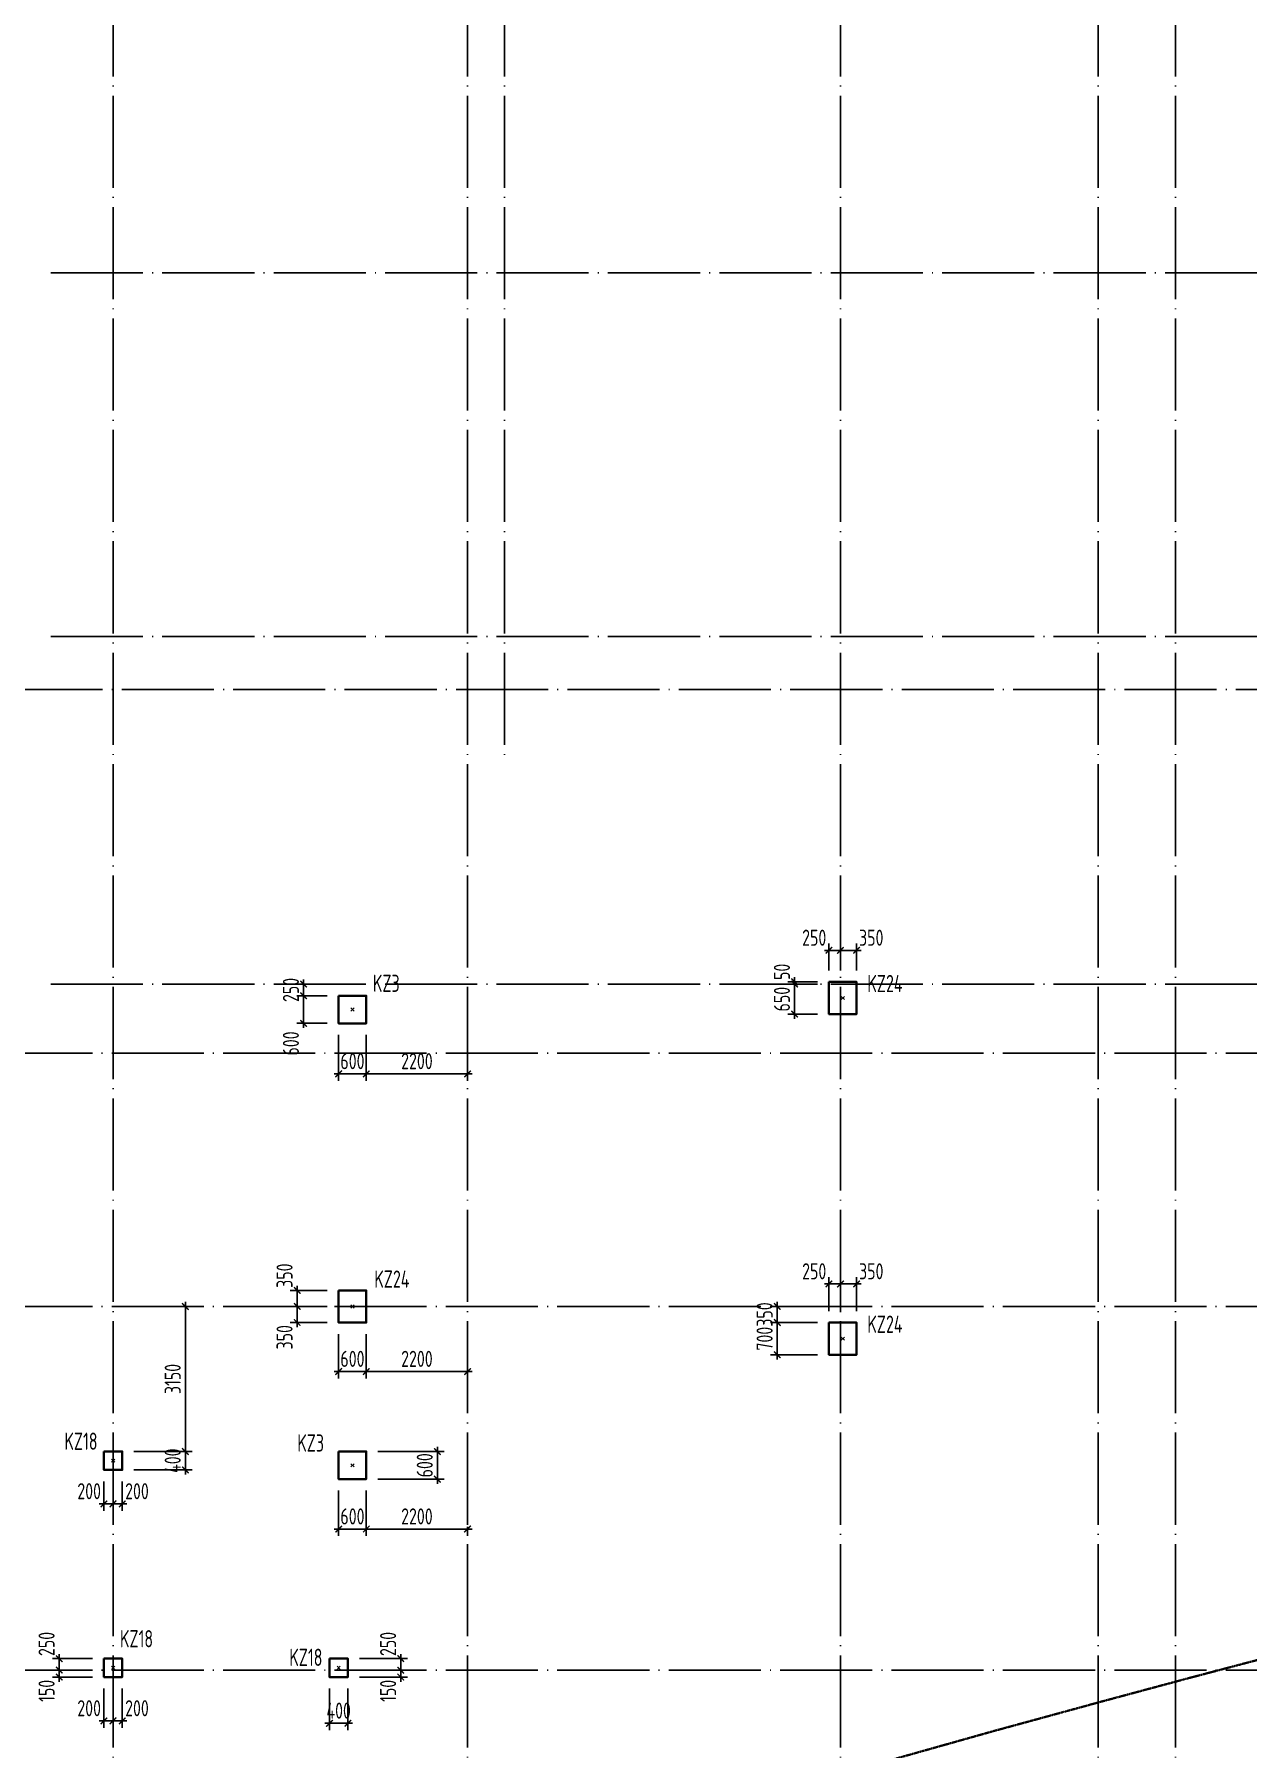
# Model space of a CAD drawing. Header units: millimetres. Extents: x 1089227 to 13101469, y 618865 to 10240562.
# Drawn here: x 1844725 to 1871082, y 4866156 to 4903395 of the extents above; entities that cross this region are included whole.
import ezdxf

# ---------------------------------------------------------------- set-up
doc = ezdxf.new("R2010")
doc.units = ezdxf.units.MM
doc.header["$LTSCALE"] = 1000
doc.header["$PDMODE"] = 3
doc.header["$PDSIZE"] = 200
doc.linetypes.add('A09-G-CTRL-用地红线+建筑退线_设计区$0$Controlline1', pattern=[12.8, 8, -1.6, 1.6, -1.6])
doc.linetypes.add('DOTE', pattern=[2.42, 2, -0.2, 0.02, -0.2])
doc.layers.get('0').update_dxf_attribs({"linetype": 'CONTINUOUS'})
doc.layers.get('Defpoints').update_dxf_attribs({"linetype": 'CONTINUOUS'})
doc.layers.add('A09-G-CTRL-用地红线+建筑退线_设计区$0$Z-REDL-CTRL(建筑控制线)', color=40, linetype='CONTINUOUS', lineweight=35)
doc.layers.add('S-COLU', color=30, linetype='CONTINUOUS', lineweight=0)
for name, color, linetype in [('COLU_DIM', 3, 'CONTINUOUS'), ('COLU_NUM', 7, 'CONTINUOUS'), ('DOTE', 1, 'DOTE'), ('单形心', 4, 'CONTINUOUS')]:
    doc.layers.add(name, color=color, linetype=linetype)
doc.styles.add('TSSD_Dimension', font='tssdeng.shx', dxfattribs={"width": 0.75, "bigfont": 'Hztxt.shx'})
doc.styles.add('TSSD_Label', font='Tssdeng.shx', dxfattribs={"width": 0.7, "bigfont": 'hztxt.shx'})
doc.dimstyles.new('TSSD_100_100', dxfattribs={"dimtxt": 350, "dimasz": 100, "dimexe": 150, "dimexo": 250, "dimgap": 100, "dimtad": 1, "dimdec": 0, "dimzin": 0, "dimdsep": 46, "dimtxsty": 'TSSD_Dimension', "dimblk": 'ARCHTICK', "dimblk1": 'ARCHTICK', "dimblk2": 'ARCHTICK', "dimcen": 0, "dimdle": 100, "dimclrt": 7, "dimadec": 0, "dimazin": 0, "dimtfac": 1, "dimtdec": 0, "dimtix": 1, "dimtmove": 2, "dimatfit": 3, "dimfxl": 0, "dimtolj": 1, "dimtzin": 0, "dimarcsym": 0})

# ---------------------------------------------------------------- blocks, each defined once
blk = doc.blocks.new('0323最综用地红线')
at = {"layer": 'A09-G-CTRL-用地红线+建筑退线_设计区$0$Z-REDL-CTRL(建筑控制线)', "linetype": 'A09-G-CTRL-用地红线+建筑退线_设计区$0$Controlline1', "ltscale": 0.0005, "flags": 128}
blk.add_lwpolyline([(8299567, 3686108), (8326626, 3675265), (8336400, 3687495), (8338983, 3690878), (8341712, 3688883), (8341724, 3688834), (8348492, 3681996), (8336495, 3657264), (8335815, 3655857), (8334921, 3653765), (8334408, 3652495), (8333554, 3650188), (8332762, 3647815), (8332296, 3646270), (8331866, 3644682), (8331460, 3643007), (8331063, 3641145), (8330737, 3639422), (8330293, 3636480), (8330017, 3634043), (8329761, 3630317), (8329732, 3627942), (8329763, 3625708), (8329928, 3622644), (8330113, 3620704), (8330325, 3618642), (8330653, 3615645), (8331572, 3606971), (8333151, 3600656), (8334420, 3595620), (8335099, 3592902), (8332162, 3588340), (8329462, 3587873), (8325135, 3587049), (8322510, 3586515), (8319525, 3585891), (8317926, 3585544), (8316578, 3585249), (8315535, 3585011), (8313300, 3584499), (8310791, 3583894), (8309251, 3583537), (8305740, 3582637), (8303918, 3582156), (8302104, 3581668), (8299703, 3581012), (8297227, 3580315), (8295056, 3579682), (8292998, 3579074), (8290643, 3578358), (8288572, 3577710), (8287591, 3577398), (8286161, 3576940), (8284503, 3576401), (8282624, 3575767), (8281086, 3575247), (8278146, 3574222), (8273894, 3572680), (8272471, 3572149), (8271089, 3571640), (8267888, 3570407), (8264331, 3569000), (8260702, 3567515), (8258549, 3566609), (8254947, 3565066), (8252185, 3563832), (8250834, 3563232), (8249176, 3562470), (8247994, 3561930), (8245505, 3560754), (8242980, 3559544), (8239801, 3558013), (8237959, 3557076), (8235838, 3555996), (8233384, 3554698), (8228450, 3552051), (8226178, 3550787), (8222141, 3548504), (8215629, 3544667), (8213710, 3543497), (8193657, 3531175), (8180322, 3522990), (8166408, 3514440), (8156991, 3508658), (8151138, 3505062), (8142685, 3507267), (8121171, 3545747), (8120724, 3546549), (8120233, 3547383), (8119272, 3548967), (8118108, 3550752), (8117067, 3552244), (8115806, 3553970), (8115672, 3554140), (8146431, 3575790), (8162146, 3587599), (8162295, 3588125), (8199863, 3615253), (8204215, 3618404), (8231584, 3638167), (8260590, 3655826), (8295376, 3680010)], close=True, dxfattribs=at)
blk = doc.blocks.new('裙房轴网260428')
at = {"layer": 'DOTE', "color": 16, "linetype": 'DOTE'}
for p, q in [((-55000, 137349.7), (-55000, -1000)), ((-47300, 137349.7), (-47300, 23149.3)), ((-46500, 137349.7), (-46500, 62489.9)), ((-39200, 137349.7), (-39200, 23149.3)), ((-33600, 137349.7), (-33600, 23149.3)), ((-31925, 137349.7), (-31925, 23149.3)), ((-56350, 73000), (-1866, 73000)), ((-56350, 65100), (-1866, 65100)), ((-120150, 63950), (-1866, 63950)), ((-56350, 57550), (-1866, 57550)), ((-110690, 56050), (-1866, 56050)), ((-110690, 50550), (-1866, 50550)), ((-110690, 42650), (-1866, 42650))]:
    blk.add_line(p, q, dxfattribs=at)
blk = doc.blocks.new('04地块地下轴网260428')
blk.add_blockref('裙房轴网260428', (0, 0))
blk = doc.blocks.new('BANWANG_XINGXIN')
at = {"color": 0}
for points in [[(0.71, 0.71), (-0.71, -0.71)], [(-0.71, 0.71), (0.71, -0.71)]]:
    blk.add_lwpolyline(points, dxfattribs=at)
blk = doc.blocks.new('_ArchTick')
at = {"color": 0, "linetype": 'ByBlock', "const_width": 0.3}
blk.add_lwpolyline([(-0.71, -0.71), (0.71, 0.71)], dxfattribs=at)
blk = doc.blocks.new('*D1024')
at = {"layer": 'COLU_DIM', "color": 0, "lineweight": -2, "transparency": 16777216}
for p, q in [((1846236, 4871962), (1846236, 4871324)), ((1846436, 4871962), (1846436, 4871324)), ((1846136, 4871474), (1846536, 4871474))]:
    blk.add_line(p, q, dxfattribs=at)
at = {"layer": 'Defpoints', "color": 0, "transparency": 16777216}
for p in [(1846236, 4872212), (1846436, 4872212), (1846436, 4871474)]:
    blk.add_point(p, dxfattribs=at)
at = {"layer": 'COLU_DIM', "color": 0, "lineweight": -2, "transparency": 16777216, "xscale": 100, "yscale": 100, "zscale": 100, "rotation": 180}
blk.add_blockref('_ArchTick', (1846236, 4871474), dxfattribs=at)
at = {"layer": 'COLU_DIM', "color": 0, "lineweight": -2, "transparency": 16777216, "xscale": 100, "yscale": 100, "zscale": 100}
blk.add_blockref('_ArchTick', (1846436, 4871474), dxfattribs=at)
at = {"layer": 'COLU_DIM', "color": 7, "transparency": 16777216, "insert": (1845916, 4871749), "char_height": 350, "attachment_point": 5, "style": 'TSSD_Dimension'}
blk.add_mtext('\\A1;200', dxfattribs=at)
blk = doc.blocks.new('*D1025')
at = {"layer": 'COLU_DIM', "color": 0, "lineweight": -2, "transparency": 16777216}
for p, q in [((1846436, 4871962), (1846436, 4871324)), ((1846636, 4871962), (1846636, 4871324)), ((1846436, 4871474), (1846336, 4871474)), ((1846436, 4871474), (1846636, 4871474)), ((1846636, 4871474), (1846736, 4871474))]:
    blk.add_line(p, q, dxfattribs=at)
at = {"layer": 'Defpoints', "color": 0, "transparency": 16777216}
for p in [(1846436, 4872212), (1846636, 4872212), (1846636, 4871474)]:
    blk.add_point(p, dxfattribs=at)
at = {"layer": 'COLU_DIM', "color": 0, "lineweight": -2, "transparency": 16777216, "xscale": 100, "yscale": 100, "zscale": 100}
blk.add_blockref('_ArchTick', (1846436, 4871474), dxfattribs=at)
at = {"layer": 'COLU_DIM', "color": 0, "lineweight": -2, "transparency": 16777216, "xscale": 100, "yscale": 100, "zscale": 100, "rotation": 180}
blk.add_blockref('_ArchTick', (1846636, 4871474), dxfattribs=at)
at = {"layer": 'COLU_DIM', "color": 7, "transparency": 16777216, "insert": (1846955, 4871749), "char_height": 350, "attachment_point": 5, "style": 'TSSD_Dimension'}
blk.add_mtext('\\A1;200', dxfattribs=at)
blk = doc.blocks.new('*D1026')
at = {"layer": 'COLU_DIM', "color": 0, "lineweight": -2, "transparency": 16777216}
for p, q in [((1846886, 4872612), (1848156, 4872612)), ((1848006, 4872612), (1848006, 4872712)), ((1848006, 4872212), (1848006, 4872612)), ((1846886, 4872212), (1848156, 4872212)), ((1848006, 4872212), (1848006, 4872112))]:
    blk.add_line(p, q, dxfattribs=at)
at = {"layer": 'Defpoints', "color": 0, "transparency": 16777216}
for p in [(1846636, 4872612), (1848006, 4872612), (1846636, 4872212)]:
    blk.add_point(p, dxfattribs=at)
at = {"layer": 'COLU_DIM', "color": 0, "lineweight": -2, "transparency": 16777216, "xscale": 100, "yscale": 100, "zscale": 100}
for p, rotation in [((1848006, 4872612), 270), ((1848006, 4872212), 90)]:
    blk.add_blockref('_ArchTick', p, dxfattribs=dict(at, rotation=rotation))
at = {"layer": 'COLU_DIM', "color": 7, "transparency": 16777216, "insert": (1847731, 4872412), "char_height": 350, "attachment_point": 5, "rotation": 90, "style": 'TSSD_Dimension'}
blk.add_mtext('\\A1;400', dxfattribs=at)
blk = doc.blocks.new('*D1027')
at = {"layer": 'COLU_DIM', "color": 0, "lineweight": -2, "transparency": 16777216}
for p, q in [((1847743, 4875762), (1848156, 4875762)), ((1848006, 4872512), (1848006, 4875862)), ((1846886, 4872612), (1848156, 4872612))]:
    blk.add_line(p, q, dxfattribs=at)
at = {"layer": 'Defpoints', "color": 0, "transparency": 16777216}
for p in [(1847493, 4875762), (1848006, 4875762), (1846636, 4872612)]:
    blk.add_point(p, dxfattribs=at)
at = {"layer": 'COLU_DIM', "color": 0, "lineweight": -2, "transparency": 16777216, "xscale": 100, "yscale": 100, "zscale": 100}
for p, rotation in [((1848006, 4875762), 90), ((1848006, 4872612), 270)]:
    blk.add_blockref('_ArchTick', p, dxfattribs=dict(at, rotation=rotation))
at = {"layer": 'COLU_DIM', "color": 7, "transparency": 16777216, "insert": (1847731, 4874187), "char_height": 350, "attachment_point": 5, "rotation": 90, "style": 'TSSD_Dimension'}
blk.add_mtext('\\A1;3150', dxfattribs=at)
blk = doc.blocks.new('*D1037')
at = {"layer": 'COLU_DIM', "color": 0, "lineweight": -2, "transparency": 16777216}
for p, q in [((1846436, 4867462), (1846436, 4866610)), ((1846636, 4867462), (1846636, 4866610)), ((1846436, 4866760), (1846336, 4866760)), ((1846436, 4866760), (1846636, 4866760)), ((1846636, 4866760), (1846736, 4866760))]:
    blk.add_line(p, q, dxfattribs=at)
at = {"layer": 'Defpoints', "color": 0, "transparency": 16777216}
for p in [(1846436, 4867712), (1846636, 4867712), (1846636, 4866760)]:
    blk.add_point(p, dxfattribs=at)
at = {"layer": 'COLU_DIM', "color": 0, "lineweight": -2, "transparency": 16777216, "xscale": 100, "yscale": 100, "zscale": 100}
blk.add_blockref('_ArchTick', (1846436, 4866760), dxfattribs=at)
at = {"layer": 'COLU_DIM', "color": 0, "lineweight": -2, "transparency": 16777216, "xscale": 100, "yscale": 100, "zscale": 100, "rotation": 180}
blk.add_blockref('_ArchTick', (1846636, 4866760), dxfattribs=at)
at = {"layer": 'COLU_DIM', "color": 7, "transparency": 16777216, "insert": (1846955, 4867035), "char_height": 350, "attachment_point": 5, "style": 'TSSD_Dimension'}
blk.add_mtext('\\A1;200', dxfattribs=at)
blk = doc.blocks.new('*D1038')
at = {"layer": 'COLU_DIM', "color": 0, "lineweight": -2, "transparency": 16777216}
for p, q in [((1846236, 4867462), (1846236, 4866610)), ((1846436, 4867462), (1846436, 4866610)), ((1846136, 4866760), (1846536, 4866760))]:
    blk.add_line(p, q, dxfattribs=at)
at = {"layer": 'Defpoints', "color": 0, "transparency": 16777216}
for p in [(1846236, 4867712), (1846436, 4867712), (1846436, 4866760)]:
    blk.add_point(p, dxfattribs=at)
at = {"layer": 'COLU_DIM', "color": 0, "lineweight": -2, "transparency": 16777216, "xscale": 100, "yscale": 100, "zscale": 100, "rotation": 180}
blk.add_blockref('_ArchTick', (1846236, 4866760), dxfattribs=at)
at = {"layer": 'COLU_DIM', "color": 0, "lineweight": -2, "transparency": 16777216, "xscale": 100, "yscale": 100, "zscale": 100}
blk.add_blockref('_ArchTick', (1846436, 4866760), dxfattribs=at)
at = {"layer": 'COLU_DIM', "color": 7, "transparency": 16777216, "insert": (1845916, 4867035), "char_height": 350, "attachment_point": 5, "style": 'TSSD_Dimension'}
blk.add_mtext('\\A1;200', dxfattribs=at)
blk = doc.blocks.new('*D1039')
at = {"layer": 'COLU_DIM', "color": 0, "lineweight": -2, "transparency": 16777216}
for p, q in [((1845986, 4868112), (1845117, 4868112)), ((1845267, 4868212), (1845267, 4867762)), ((1845986, 4867862), (1845117, 4867862))]:
    blk.add_line(p, q, dxfattribs=at)
at = {"layer": 'Defpoints', "color": 0, "transparency": 16777216}
for p in [(1846236, 4868112), (1845267, 4867862), (1846236, 4867862)]:
    blk.add_point(p, dxfattribs=at)
at = {"layer": 'COLU_DIM', "color": 0, "lineweight": -2, "transparency": 16777216, "xscale": 100, "yscale": 100, "zscale": 100}
for p, rotation in [((1845267, 4868112), 90), ((1845267, 4867862), 270)]:
    blk.add_blockref('_ArchTick', p, dxfattribs=dict(at, rotation=rotation))
at = {"layer": 'COLU_DIM', "color": 7, "transparency": 16777216, "insert": (1844992, 4868431), "char_height": 350, "attachment_point": 5, "rotation": 90, "style": 'TSSD_Dimension'}
blk.add_mtext('\\A1;250', dxfattribs=at)
blk = doc.blocks.new('*D1040')
at = {"layer": 'COLU_DIM', "color": 0, "lineweight": -2, "transparency": 16777216}
for p, q in [((1845267, 4867862), (1845267, 4867962)), ((1845986, 4867862), (1845117, 4867862)), ((1845986, 4867712), (1845117, 4867712)), ((1845267, 4867862), (1845267, 4867712)), ((1845267, 4867712), (1845267, 4867612))]:
    blk.add_line(p, q, dxfattribs=at)
at = {"layer": 'Defpoints', "color": 0, "transparency": 16777216}
for p in [(1845267, 4867712), (1846236, 4867862), (1846236, 4867712)]:
    blk.add_point(p, dxfattribs=at)
at = {"layer": 'COLU_DIM', "color": 0, "lineweight": -2, "transparency": 16777216, "xscale": 100, "yscale": 100, "zscale": 100}
for p, rotation in [((1845267, 4867862), 270), ((1845267, 4867712), 90)]:
    blk.add_blockref('_ArchTick', p, dxfattribs=dict(at, rotation=rotation))
at = {"layer": 'COLU_DIM', "color": 7, "transparency": 16777216, "insert": (1844992, 4867413), "char_height": 350, "attachment_point": 5, "rotation": 90, "style": 'TSSD_Dimension'}
blk.add_mtext('\\A1;150', dxfattribs=at)
blk = doc.blocks.new('*D961')
at = {"layer": 'COLU_DIM', "color": 0, "lineweight": -2, "transparency": 16777216}
for p, q in [((1851136, 4867462), (1851136, 4866558)), ((1851536, 4867462), (1851536, 4866558)), ((1851136, 4866708), (1851036, 4866708)), ((1851136, 4866708), (1851536, 4866708)), ((1851536, 4866708), (1851636, 4866708))]:
    blk.add_line(p, q, dxfattribs=at)
at = {"layer": 'Defpoints', "color": 0, "transparency": 16777216}
for p in [(1851136, 4867712), (1851536, 4867712), (1851536, 4866708)]:
    blk.add_point(p, dxfattribs=at)
at = {"layer": 'COLU_DIM', "color": 0, "lineweight": -2, "transparency": 16777216, "xscale": 100, "yscale": 100, "zscale": 100}
blk.add_blockref('_ArchTick', (1851136, 4866708), dxfattribs=at)
at = {"layer": 'COLU_DIM', "color": 0, "lineweight": -2, "transparency": 16777216, "xscale": 100, "yscale": 100, "zscale": 100, "rotation": 180}
blk.add_blockref('_ArchTick', (1851536, 4866708), dxfattribs=at)
at = {"layer": 'COLU_DIM', "color": 7, "transparency": 16777216, "insert": (1851336, 4866983), "char_height": 350, "attachment_point": 5, "style": 'TSSD_Dimension'}
blk.add_mtext('\\A1;400', dxfattribs=at)
blk = doc.blocks.new('*D962')
at = {"layer": 'COLU_DIM', "color": 0, "lineweight": -2, "transparency": 16777216}
for p, q in [((1851786, 4868112), (1852835, 4868112)), ((1852685, 4868212), (1852685, 4867762)), ((1851786, 4867862), (1852835, 4867862))]:
    blk.add_line(p, q, dxfattribs=at)
at = {"layer": 'Defpoints', "color": 0, "transparency": 16777216}
for p in [(1851536, 4868112), (1851536, 4867862), (1852685, 4867862)]:
    blk.add_point(p, dxfattribs=at)
at = {"layer": 'COLU_DIM', "color": 0, "lineweight": -2, "transparency": 16777216, "xscale": 100, "yscale": 100, "zscale": 100}
for p, rotation in [((1852685, 4868112), 90), ((1852685, 4867862), 270)]:
    blk.add_blockref('_ArchTick', p, dxfattribs=dict(at, rotation=rotation))
at = {"layer": 'COLU_DIM', "color": 7, "transparency": 16777216, "insert": (1852410, 4868431), "char_height": 350, "attachment_point": 5, "rotation": 90, "style": 'TSSD_Dimension'}
blk.add_mtext('\\A1;250', dxfattribs=at)
blk = doc.blocks.new('*D963')
at = {"layer": 'COLU_DIM', "color": 0, "lineweight": -2, "transparency": 16777216}
for p, q in [((1852685, 4867862), (1852685, 4867962)), ((1851786, 4867862), (1852835, 4867862)), ((1851786, 4867712), (1852835, 4867712)), ((1852685, 4867862), (1852685, 4867712)), ((1852685, 4867712), (1852685, 4867612))]:
    blk.add_line(p, q, dxfattribs=at)
at = {"layer": 'Defpoints', "color": 0, "transparency": 16777216}
for p in [(1851536, 4867862), (1851536, 4867712), (1852685, 4867712)]:
    blk.add_point(p, dxfattribs=at)
at = {"layer": 'COLU_DIM', "color": 0, "lineweight": -2, "transparency": 16777216, "xscale": 100, "yscale": 100, "zscale": 100}
for p, rotation in [((1852685, 4867862), 270), ((1852685, 4867712), 90)]:
    blk.add_blockref('_ArchTick', p, dxfattribs=dict(at, rotation=rotation))
at = {"layer": 'COLU_DIM', "color": 7, "transparency": 16777216, "insert": (1852410, 4867413), "char_height": 350, "attachment_point": 5, "rotation": 90, "style": 'TSSD_Dimension'}
blk.add_mtext('\\A1;150', dxfattribs=at)
blk = doc.blocks.new('*D920')
at = {"layer": 'COLU_DIM', "color": 0, "lineweight": -2, "transparency": 16777216}
for p, q in [((1851336, 4871762), (1851336, 4870777)), ((1851936, 4871762), (1851936, 4870777)), ((1851336, 4870927), (1851236, 4870927)), ((1851336, 4870927), (1851936, 4870927)), ((1851936, 4870927), (1852036, 4870927))]:
    blk.add_line(p, q, dxfattribs=at)
at = {"layer": 'Defpoints', "color": 0, "transparency": 16777216}
for p in [(1851336, 4872012), (1851936, 4872012), (1851936, 4870927)]:
    blk.add_point(p, dxfattribs=at)
at = {"layer": 'COLU_DIM', "color": 0, "lineweight": -2, "transparency": 16777216, "xscale": 100, "yscale": 100, "zscale": 100}
blk.add_blockref('_ArchTick', (1851336, 4870927), dxfattribs=at)
at = {"layer": 'COLU_DIM', "color": 0, "lineweight": -2, "transparency": 16777216, "xscale": 100, "yscale": 100, "zscale": 100, "rotation": 180}
blk.add_blockref('_ArchTick', (1851936, 4870927), dxfattribs=at)
at = {"layer": 'COLU_DIM', "color": 7, "transparency": 16777216, "insert": (1851636, 4871202), "char_height": 350, "attachment_point": 5, "style": 'TSSD_Dimension'}
blk.add_mtext('\\A1;600', dxfattribs=at)
blk = doc.blocks.new('*D921')
at = {"layer": 'COLU_DIM', "color": 0, "lineweight": -2, "transparency": 16777216}
for p, q in [((1851936, 4871762), (1851936, 4870777)), ((1851836, 4870927), (1854236, 4870927)), ((1854136, 4870977), (1854136, 4870777))]:
    blk.add_line(p, q, dxfattribs=at)
at = {"layer": 'Defpoints', "color": 0, "transparency": 16777216}
for p in [(1851936, 4872012), (1854136, 4871227), (1854136, 4870927)]:
    blk.add_point(p, dxfattribs=at)
at = {"layer": 'COLU_DIM', "color": 0, "lineweight": -2, "transparency": 16777216, "xscale": 100, "yscale": 100, "zscale": 100, "rotation": 180}
blk.add_blockref('_ArchTick', (1851936, 4870927), dxfattribs=at)
at = {"layer": 'COLU_DIM', "color": 0, "lineweight": -2, "transparency": 16777216, "xscale": 100, "yscale": 100, "zscale": 100}
blk.add_blockref('_ArchTick', (1854136, 4870927), dxfattribs=at)
at = {"layer": 'COLU_DIM', "color": 7, "transparency": 16777216, "insert": (1853036, 4871202), "char_height": 350, "attachment_point": 5, "style": 'TSSD_Dimension'}
blk.add_mtext('\\A1;2200', dxfattribs=at)
blk = doc.blocks.new('*D922')
at = {"layer": 'COLU_DIM', "color": 0, "lineweight": -2, "transparency": 16777216}
for p, q in [((1852186, 4872612), (1853631, 4872612)), ((1853481, 4872612), (1853481, 4872712)), ((1853481, 4872012), (1853481, 4872612)), ((1852186, 4872012), (1853631, 4872012)), ((1853481, 4872012), (1853481, 4871912))]:
    blk.add_line(p, q, dxfattribs=at)
at = {"layer": 'Defpoints', "color": 0, "transparency": 16777216}
for p in [(1851936, 4872612), (1853481, 4872612), (1851936, 4872012)]:
    blk.add_point(p, dxfattribs=at)
at = {"layer": 'COLU_DIM', "color": 0, "lineweight": -2, "transparency": 16777216, "xscale": 100, "yscale": 100, "zscale": 100}
for p, rotation in [((1853481, 4872612), 270), ((1853481, 4872012), 90)]:
    blk.add_blockref('_ArchTick', p, dxfattribs=dict(at, rotation=rotation))
at = {"layer": 'COLU_DIM', "color": 7, "transparency": 16777216, "insert": (1853206, 4872312), "char_height": 350, "attachment_point": 5, "rotation": 90, "style": 'TSSD_Dimension'}
blk.add_mtext('\\A1;600', dxfattribs=at)
blk = doc.blocks.new('*D923')
at = {"layer": 'COLU_DIM', "color": 0, "lineweight": -2, "transparency": 16777216}
for p, q in [((1851336, 4875162), (1851336, 4874199)), ((1851936, 4875162), (1851936, 4874199)), ((1851336, 4874349), (1851236, 4874349)), ((1851336, 4874349), (1851936, 4874349)), ((1851936, 4874349), (1852036, 4874349))]:
    blk.add_line(p, q, dxfattribs=at)
at = {"layer": 'Defpoints', "color": 0, "transparency": 16777216}
for p in [(1851336, 4875412), (1851936, 4875412), (1851936, 4874349)]:
    blk.add_point(p, dxfattribs=at)
at = {"layer": 'COLU_DIM', "color": 0, "lineweight": -2, "transparency": 16777216, "xscale": 100, "yscale": 100, "zscale": 100}
blk.add_blockref('_ArchTick', (1851336, 4874349), dxfattribs=at)
at = {"layer": 'COLU_DIM', "color": 0, "lineweight": -2, "transparency": 16777216, "xscale": 100, "yscale": 100, "zscale": 100, "rotation": 180}
blk.add_blockref('_ArchTick', (1851936, 4874349), dxfattribs=at)
at = {"layer": 'COLU_DIM', "color": 7, "transparency": 16777216, "insert": (1851636, 4874624), "char_height": 350, "attachment_point": 5, "style": 'TSSD_Dimension'}
blk.add_mtext('\\A1;600', dxfattribs=at)
blk = doc.blocks.new('*D924')
at = {"layer": 'COLU_DIM', "color": 0, "lineweight": -2, "transparency": 16777216}
for p, q in [((1851086, 4876112), (1850286, 4876112)), ((1850436, 4875662), (1850436, 4876212)), ((1851086, 4875762), (1850286, 4875762))]:
    blk.add_line(p, q, dxfattribs=at)
at = {"layer": 'Defpoints', "color": 0, "transparency": 16777216}
for p in [(1850436, 4876112), (1851336, 4876112), (1851336, 4875762)]:
    blk.add_point(p, dxfattribs=at)
at = {"layer": 'COLU_DIM', "color": 0, "lineweight": -2, "transparency": 16777216, "xscale": 100, "yscale": 100, "zscale": 100}
for p, rotation in [((1850436, 4876112), 90), ((1850436, 4875762), 270)]:
    blk.add_blockref('_ArchTick', p, dxfattribs=dict(at, rotation=rotation))
at = {"layer": 'COLU_DIM', "color": 7, "transparency": 16777216, "insert": (1850161, 4876431), "char_height": 350, "attachment_point": 5, "rotation": 90, "style": 'TSSD_Dimension'}
blk.add_mtext('\\A1;350', dxfattribs=at)
blk = doc.blocks.new('*D925')
at = {"layer": 'COLU_DIM', "color": 0, "lineweight": -2, "transparency": 16777216}
for p, q in [((1851086, 4875762), (1850286, 4875762)), ((1850436, 4875312), (1850436, 4875862)), ((1851086, 4875412), (1850286, 4875412))]:
    blk.add_line(p, q, dxfattribs=at)
at = {"layer": 'Defpoints', "color": 0, "transparency": 16777216}
for p in [(1850436, 4875762), (1851336, 4875762), (1851336, 4875412)]:
    blk.add_point(p, dxfattribs=at)
at = {"layer": 'COLU_DIM', "color": 0, "lineweight": -2, "transparency": 16777216, "xscale": 100, "yscale": 100, "zscale": 100}
for p, rotation in [((1850436, 4875762), 90), ((1850436, 4875412), 270)]:
    blk.add_blockref('_ArchTick', p, dxfattribs=dict(at, rotation=rotation))
at = {"layer": 'COLU_DIM', "color": 7, "transparency": 16777216, "insert": (1850161, 4875093), "char_height": 350, "attachment_point": 5, "rotation": 90, "style": 'TSSD_Dimension'}
blk.add_mtext('\\A1;350', dxfattribs=at)
blk = doc.blocks.new('*D911')
at = {"layer": 'COLU_DIM', "color": 0, "lineweight": -2, "transparency": 16777216}
for p, q in [((1851936, 4875162), (1851936, 4874199)), ((1851836, 4874349), (1854236, 4874349)), ((1854136, 4874439), (1854136, 4874199))]:
    blk.add_line(p, q, dxfattribs=at)
at = {"layer": 'Defpoints', "color": 0, "transparency": 16777216}
for p in [(1851936, 4875412), (1854136, 4874689), (1854136, 4874349)]:
    blk.add_point(p, dxfattribs=at)
at = {"layer": 'COLU_DIM', "color": 0, "lineweight": -2, "transparency": 16777216, "xscale": 100, "yscale": 100, "zscale": 100, "rotation": 180}
blk.add_blockref('_ArchTick', (1851936, 4874349), dxfattribs=at)
at = {"layer": 'COLU_DIM', "color": 0, "lineweight": -2, "transparency": 16777216, "xscale": 100, "yscale": 100, "zscale": 100}
blk.add_blockref('_ArchTick', (1854136, 4874349), dxfattribs=at)
at = {"layer": 'COLU_DIM', "color": 7, "transparency": 16777216, "insert": (1853036, 4874624), "char_height": 350, "attachment_point": 5, "style": 'TSSD_Dimension'}
blk.add_mtext('\\A1;2200', dxfattribs=at)
blk = doc.blocks.new('*D912')
at = {"layer": 'COLU_DIM', "color": 0, "lineweight": -2, "transparency": 16777216}
for p, q in [((1851086, 4882512), (1850424, 4882512)), ((1850574, 4882612), (1850574, 4881812)), ((1851086, 4881912), (1850424, 4881912))]:
    blk.add_line(p, q, dxfattribs=at)
at = {"layer": 'Defpoints', "color": 0, "transparency": 16777216}
for p in [(1851336, 4882512), (1850574, 4881912), (1851336, 4881912)]:
    blk.add_point(p, dxfattribs=at)
at = {"layer": 'COLU_DIM', "color": 0, "lineweight": -2, "transparency": 16777216, "xscale": 100, "yscale": 100, "zscale": 100}
for p, rotation in [((1850574, 4882512), 90), ((1850574, 4881912), 270)]:
    blk.add_blockref('_ArchTick', p, dxfattribs=dict(at, rotation=rotation))
at = {"layer": 'COLU_DIM', "color": 7, "transparency": 16777216, "insert": (1850299, 4881474), "char_height": 350, "attachment_point": 5, "rotation": 90, "style": 'TSSD_Dimension'}
blk.add_mtext('\\A1;600', dxfattribs=at)
blk = doc.blocks.new('*D913')
at = {"layer": 'COLU_DIM', "color": 0, "lineweight": -2, "transparency": 16777216}
for p, q in [((1850574, 4882762), (1850574, 4882862)), ((1850929, 4882762), (1850424, 4882762)), ((1851086, 4882512), (1850424, 4882512)), ((1850574, 4882512), (1850574, 4882762)), ((1850574, 4882512), (1850574, 4882412))]:
    blk.add_line(p, q, dxfattribs=at)
at = {"layer": 'Defpoints', "color": 0, "transparency": 16777216}
for p in [(1850574, 4882762), (1851179, 4882762), (1851336, 4882512)]:
    blk.add_point(p, dxfattribs=at)
at = {"layer": 'COLU_DIM', "color": 0, "lineweight": -2, "transparency": 16777216, "xscale": 100, "yscale": 100, "zscale": 100}
for p, rotation in [((1850574, 4882762), 270), ((1850574, 4882512), 90)]:
    blk.add_blockref('_ArchTick', p, dxfattribs=dict(at, rotation=rotation))
at = {"layer": 'COLU_DIM', "color": 7, "transparency": 16777216, "insert": (1850299, 4882637), "char_height": 350, "attachment_point": 5, "rotation": 90, "style": 'TSSD_Dimension'}
blk.add_mtext('\\A1;250', dxfattribs=at)
blk = doc.blocks.new('*D914')
at = {"layer": 'COLU_DIM', "color": 0, "lineweight": -2, "transparency": 16777216}
for p, q in [((1851336, 4881662), (1851336, 4880665)), ((1851936, 4881662), (1851936, 4880665)), ((1851336, 4880815), (1851236, 4880815)), ((1851336, 4880815), (1851936, 4880815)), ((1851936, 4880815), (1852036, 4880815))]:
    blk.add_line(p, q, dxfattribs=at)
at = {"layer": 'Defpoints', "color": 0, "transparency": 16777216}
for p in [(1851336, 4881912), (1851936, 4881912), (1851936, 4880815)]:
    blk.add_point(p, dxfattribs=at)
at = {"layer": 'COLU_DIM', "color": 0, "lineweight": -2, "transparency": 16777216, "xscale": 100, "yscale": 100, "zscale": 100}
blk.add_blockref('_ArchTick', (1851336, 4880815), dxfattribs=at)
at = {"layer": 'COLU_DIM', "color": 0, "lineweight": -2, "transparency": 16777216, "xscale": 100, "yscale": 100, "zscale": 100, "rotation": 180}
blk.add_blockref('_ArchTick', (1851936, 4880815), dxfattribs=at)
at = {"layer": 'COLU_DIM', "color": 7, "transparency": 16777216, "insert": (1851636, 4881090), "char_height": 350, "attachment_point": 5, "style": 'TSSD_Dimension'}
blk.add_mtext('\\A1;600', dxfattribs=at)
blk = doc.blocks.new('*D915')
at = {"layer": 'COLU_DIM', "color": 0, "lineweight": -2, "transparency": 16777216}
for p, q in [((1851936, 4881662), (1851936, 4880665)), ((1854136, 4881325), (1854136, 4880665)), ((1851836, 4880815), (1854236, 4880815))]:
    blk.add_line(p, q, dxfattribs=at)
at = {"layer": 'Defpoints', "color": 0, "transparency": 16777216}
for p in [(1851936, 4881912), (1854136, 4881575), (1854136, 4880815)]:
    blk.add_point(p, dxfattribs=at)
at = {"layer": 'COLU_DIM', "color": 0, "lineweight": -2, "transparency": 16777216, "xscale": 100, "yscale": 100, "zscale": 100, "rotation": 180}
blk.add_blockref('_ArchTick', (1851936, 4880815), dxfattribs=at)
at = {"layer": 'COLU_DIM', "color": 0, "lineweight": -2, "transparency": 16777216, "xscale": 100, "yscale": 100, "zscale": 100}
blk.add_blockref('_ArchTick', (1854136, 4880815), dxfattribs=at)
at = {"layer": 'COLU_DIM', "color": 7, "transparency": 16777216, "insert": (1853036, 4881090), "char_height": 350, "attachment_point": 5, "style": 'TSSD_Dimension'}
blk.add_mtext('\\A1;2200', dxfattribs=at)
blk = doc.blocks.new('*D916')
at = {"layer": 'COLU_DIM', "color": 0, "lineweight": -2, "transparency": 16777216}
for p, q in [((1861240, 4882762), (1861240, 4882862)), ((1861736, 4882762), (1861090, 4882762)), ((1861240, 4882762), (1861240, 4882112)), ((1861736, 4882112), (1861090, 4882112)), ((1861240, 4882112), (1861240, 4882012))]:
    blk.add_line(p, q, dxfattribs=at)
at = {"layer": 'Defpoints', "color": 0, "transparency": 16777216}
for p in [(1861986, 4882762), (1861240, 4882112), (1861986, 4882112)]:
    blk.add_point(p, dxfattribs=at)
at = {"layer": 'COLU_DIM', "color": 0, "lineweight": -2, "transparency": 16777216, "xscale": 100, "yscale": 100, "zscale": 100}
for p, rotation in [((1861240, 4882762), 270), ((1861240, 4882112), 90)]:
    blk.add_blockref('_ArchTick', p, dxfattribs=dict(at, rotation=rotation))
at = {"layer": 'COLU_DIM', "color": 7, "transparency": 16777216, "insert": (1860965, 4882437), "char_height": 350, "attachment_point": 5, "rotation": 90, "style": 'TSSD_Dimension'}
blk.add_mtext('\\A1;650', dxfattribs=at)
blk = doc.blocks.new('*D917')
at = {"layer": 'COLU_DIM', "color": 0, "lineweight": -2, "transparency": 16777216}
for p, q in [((1861736, 4882812), (1861090, 4882812)), ((1861240, 4882812), (1861240, 4882912)), ((1861240, 4882812), (1861240, 4882762)), ((1861736, 4882762), (1861090, 4882762)), ((1861240, 4882762), (1861240, 4882662))]:
    blk.add_line(p, q, dxfattribs=at)
at = {"layer": 'Defpoints', "color": 0, "transparency": 16777216}
for p in [(1861986, 4882812), (1861240, 4882762), (1861986, 4882762)]:
    blk.add_point(p, dxfattribs=at)
at = {"layer": 'COLU_DIM', "color": 0, "lineweight": -2, "transparency": 16777216, "xscale": 100, "yscale": 100, "zscale": 100}
for p, rotation in [((1861240, 4882812), 270), ((1861240, 4882762), 90)]:
    blk.add_blockref('_ArchTick', p, dxfattribs=dict(at, rotation=rotation))
at = {"layer": 'COLU_DIM', "color": 7, "transparency": 16777216, "insert": (1860965, 4883030), "char_height": 350, "attachment_point": 5, "rotation": 90, "style": 'TSSD_Dimension'}
blk.add_mtext('\\A1;50', dxfattribs=at)
blk = doc.blocks.new('*D918')
at = {"layer": 'COLU_DIM', "color": 0, "lineweight": -2, "transparency": 16777216}
for p, q in [((1862236, 4883062), (1862236, 4883647)), ((1862586, 4883062), (1862586, 4883647)), ((1862136, 4883497), (1862686, 4883497))]:
    blk.add_line(p, q, dxfattribs=at)
at = {"layer": 'Defpoints', "color": 0, "transparency": 16777216}
for p in [(1862586, 4883497), (1862236, 4882812), (1862586, 4882812)]:
    blk.add_point(p, dxfattribs=at)
at = {"layer": 'COLU_DIM', "color": 0, "lineweight": -2, "transparency": 16777216, "xscale": 100, "yscale": 100, "zscale": 100, "rotation": 180}
blk.add_blockref('_ArchTick', (1862236, 4883497), dxfattribs=at)
at = {"layer": 'COLU_DIM', "color": 0, "lineweight": -2, "transparency": 16777216, "xscale": 100, "yscale": 100, "zscale": 100}
blk.add_blockref('_ArchTick', (1862586, 4883497), dxfattribs=at)
at = {"layer": 'COLU_DIM', "color": 7, "transparency": 16777216, "insert": (1862905, 4883772), "char_height": 350, "attachment_point": 5, "style": 'TSSD_Dimension'}
blk.add_mtext('\\A1;350', dxfattribs=at)
blk = doc.blocks.new('*D919')
at = {"layer": 'COLU_DIM', "color": 0, "lineweight": -2, "transparency": 16777216}
for p, q in [((1861986, 4883062), (1861986, 4883647)), ((1862236, 4883062), (1862236, 4883647)), ((1861886, 4883497), (1862336, 4883497))]:
    blk.add_line(p, q, dxfattribs=at)
at = {"layer": 'Defpoints', "color": 0, "transparency": 16777216}
for p in [(1862236, 4883497), (1861986, 4882812), (1862236, 4882812)]:
    blk.add_point(p, dxfattribs=at)
at = {"layer": 'COLU_DIM', "color": 0, "lineweight": -2, "transparency": 16777216, "xscale": 100, "yscale": 100, "zscale": 100, "rotation": 180}
blk.add_blockref('_ArchTick', (1861986, 4883497), dxfattribs=at)
at = {"layer": 'COLU_DIM', "color": 0, "lineweight": -2, "transparency": 16777216, "xscale": 100, "yscale": 100, "zscale": 100}
blk.add_blockref('_ArchTick', (1862236, 4883497), dxfattribs=at)
at = {"layer": 'COLU_DIM', "color": 7, "transparency": 16777216, "insert": (1861666, 4883772), "char_height": 350, "attachment_point": 5, "style": 'TSSD_Dimension'}
blk.add_mtext('\\A1;250', dxfattribs=at)
blk = doc.blocks.new('*D926')
at = {"layer": 'COLU_DIM', "color": 0, "lineweight": -2, "transparency": 16777216}
for p, q in [((1861886, 4876251), (1862336, 4876251)), ((1861986, 4875662), (1861986, 4876401)), ((1862236, 4875662), (1862236, 4876401))]:
    blk.add_line(p, q, dxfattribs=at)
at = {"layer": 'Defpoints', "color": 0, "transparency": 16777216}
for p in [(1862236, 4876251), (1861986, 4875412), (1862236, 4875412)]:
    blk.add_point(p, dxfattribs=at)
at = {"layer": 'COLU_DIM', "color": 0, "lineweight": -2, "transparency": 16777216, "xscale": 100, "yscale": 100, "zscale": 100, "rotation": 180}
blk.add_blockref('_ArchTick', (1861986, 4876251), dxfattribs=at)
at = {"layer": 'COLU_DIM', "color": 0, "lineweight": -2, "transparency": 16777216, "xscale": 100, "yscale": 100, "zscale": 100}
blk.add_blockref('_ArchTick', (1862236, 4876251), dxfattribs=at)
at = {"layer": 'COLU_DIM', "color": 7, "transparency": 16777216, "insert": (1861666, 4876526), "char_height": 350, "attachment_point": 5, "style": 'TSSD_Dimension'}
blk.add_mtext('\\A1;250', dxfattribs=at)
blk = doc.blocks.new('*D927')
at = {"layer": 'COLU_DIM', "color": 0, "lineweight": -2, "transparency": 16777216}
for p, q in [((1862136, 4876251), (1862686, 4876251)), ((1862236, 4875662), (1862236, 4876401)), ((1862586, 4875662), (1862586, 4876401))]:
    blk.add_line(p, q, dxfattribs=at)
at = {"layer": 'Defpoints', "color": 0, "transparency": 16777216}
for p in [(1862586, 4876251), (1862236, 4875412), (1862586, 4875412)]:
    blk.add_point(p, dxfattribs=at)
at = {"layer": 'COLU_DIM', "color": 0, "lineweight": -2, "transparency": 16777216, "xscale": 100, "yscale": 100, "zscale": 100, "rotation": 180}
blk.add_blockref('_ArchTick', (1862236, 4876251), dxfattribs=at)
at = {"layer": 'COLU_DIM', "color": 0, "lineweight": -2, "transparency": 16777216, "xscale": 100, "yscale": 100, "zscale": 100}
blk.add_blockref('_ArchTick', (1862586, 4876251), dxfattribs=at)
at = {"layer": 'COLU_DIM', "color": 7, "transparency": 16777216, "insert": (1862905, 4876526), "char_height": 350, "attachment_point": 5, "style": 'TSSD_Dimension'}
blk.add_mtext('\\A1;350', dxfattribs=at)
blk = doc.blocks.new('*D928')
at = {"layer": 'COLU_DIM', "color": 0, "lineweight": -2, "transparency": 16777216}
for p, q in [((1861736, 4875412), (1860714, 4875412)), ((1860864, 4875412), (1860864, 4875512)), ((1860864, 4875412), (1860864, 4874712)), ((1861736, 4874712), (1860714, 4874712)), ((1860864, 4874712), (1860864, 4874612))]:
    blk.add_line(p, q, dxfattribs=at)
at = {"layer": 'Defpoints', "color": 0, "transparency": 16777216}
for p in [(1861986, 4875412), (1860864, 4874712), (1861986, 4874712)]:
    blk.add_point(p, dxfattribs=at)
at = {"layer": 'COLU_DIM', "color": 0, "lineweight": -2, "transparency": 16777216, "xscale": 100, "yscale": 100, "zscale": 100}
for p, rotation in [((1860864, 4875412), 270), ((1860864, 4874712), 90)]:
    blk.add_blockref('_ArchTick', p, dxfattribs=dict(at, rotation=rotation))
at = {"layer": 'COLU_DIM', "color": 7, "transparency": 16777216, "insert": (1860589, 4875062), "char_height": 350, "attachment_point": 5, "rotation": 90, "style": 'TSSD_Dimension'}
blk.add_mtext('\\A1;700', dxfattribs=at)
blk = doc.blocks.new('*D929')
at = {"layer": 'COLU_DIM', "color": 0, "lineweight": -2, "transparency": 16777216}
for p, q in [((1861033, 4875762), (1860714, 4875762)), ((1860864, 4875762), (1860864, 4875862)), ((1860864, 4875412), (1860864, 4875762)), ((1861736, 4875412), (1860714, 4875412)), ((1860864, 4875412), (1860864, 4875312))]:
    blk.add_line(p, q, dxfattribs=at)
at = {"layer": 'Defpoints', "color": 0, "transparency": 16777216}
for p in [(1860864, 4875762), (1861283, 4875762), (1861986, 4875412)]:
    blk.add_point(p, dxfattribs=at)
at = {"layer": 'COLU_DIM', "color": 0, "lineweight": -2, "transparency": 16777216, "xscale": 100, "yscale": 100, "zscale": 100}
for p, rotation in [((1860864, 4875762), 270), ((1860864, 4875412), 90)]:
    blk.add_blockref('_ArchTick', p, dxfattribs=dict(at, rotation=rotation))
at = {"layer": 'COLU_DIM', "color": 7, "transparency": 16777216, "insert": (1860589, 4875587), "char_height": 350, "attachment_point": 5, "rotation": 90, "style": 'TSSD_Dimension'}
blk.add_mtext('\\A1;350', dxfattribs=at)

msp = doc.modelspace()

# ---------------------------------------------------------------- linework, layer by layer
at = {"layer": 'S-COLU', "lineweight": 35}
for points in [[(1861985.755, 4882811.796), (1862585.755, 4882811.796), (1862585.755, 4882111.796), (1861985.755, 4882111.796)], [(1851335.755, 4882511.799), (1851935.755, 4882511.799), (1851935.755, 4881911.799), (1851335.755, 4881911.799)], [(1851335.755, 4876111.796), (1851935.755, 4876111.796), (1851935.755, 4875411.796), (1851335.755, 4875411.796)], [(1861985.755, 4875411.796), (1862585.755, 4875411.796), (1862585.755, 4874711.796), (1861985.755, 4874711.796)], [(1846235.755, 4872612.135), (1846635.755, 4872612.135), (1846635.755, 4872212.135), (1846235.755, 4872212.135)], [(1851335.755, 4872611.796), (1851935.755, 4872611.796), (1851935.755, 4872011.796), (1851335.755, 4872011.796)], [(1846235.755, 4868111.796), (1846635.755, 4868111.796), (1846635.755, 4867711.796), (1846235.755, 4867711.796)], [(1851135.755, 4868111.796), (1851535.755, 4868111.796), (1851535.755, 4867711.796), (1851135.755, 4867711.796)]]:
    msp.add_lwpolyline(points, close=True, dxfattribs=at)

# ---------------------------------------------------------------- block references
for name, p in [('0323最综用地红线', (-6434145.536, 1285525.343)), ('04地块地下轴网260428', (1901435.755, 4825211.796))]:
    msp.add_blockref(name, p)
at = {"layer": '单形心', "xscale": 50, "yscale": 50, "zscale": 50}
for p in [(1862285.744, 4882461.796), (1851635.752, 4882211.802), (1851635.744, 4875761.796), (1862285.744, 4875061.796), (1846435.755, 4872412.135), (1851635.752, 4872311.799), (1846435.755, 4867911.796), (1851335.755, 4867911.796)]:
    msp.add_blockref('BANWANG_XINGXIN', p, dxfattribs=at)

# ---------------------------------------------------------------- texts
at = {"layer": 'COLU_NUM', "style": 'TSSD_Label', "width": 0.7}
for s, p in [('KZ3', (1852079.563, 4882593.76)), ('KZ24', (1862820.472, 4882588.994)), ('KZ24', (1852110.515, 4876168.487)), ('KZ24', (1862820.472, 4875188.994)), ('KZ18', (1845379.067, 4872646.75)), ('KZ3', (1850437.5, 4872608.567)), ('KZ18', (1846585.755, 4868356.796)), ('KZ18', (1850264.565, 4867952.66))]:
    msp.add_text(s, height=375, dxfattribs=at).set_placement(p)

# ---------------------------------------------------------------- dimensions: what is measured, and where the dimension line sits
at = {"layer": 'COLU_DIM'}
for base, p1, p2, picture, middle in [((1862235.755, 4883496.821), (1861985.755, 4882811.796), (1862235.755, 4882811.796), '*D919', (1861666.492, 4883771.821)), ((1862585.755, 4883496.821), (1862235.755, 4882811.796), (1862585.755, 4882811.796), '*D918', (1862905.018, 4883771.821)), ((1862235.755, 4876250.963), (1861985.755, 4875411.796), (1862235.755, 4875411.796), '*D926', (1861666.492, 4876525.963)), ((1862585.755, 4876250.963), (1862235.755, 4875411.796), (1862585.755, 4875411.796), '*D927', (1862905.018, 4876525.963)), ((1846435.755, 4871473.736), (1846235.755, 4872212.135), (1846435.755, 4872212.135), '*D1024', (1845916.492, 4871748.736)), ((1846635.755, 4871473.736), (1846435.755, 4872212.135), (1846635.755, 4872212.135), '*D1025', (1846955.018, 4871748.736)), ((1846435.755, 4866760.121), (1846235.755, 4867711.796), (1846435.755, 4867711.796), '*D1038', (1845916.492, 4867035.121)), ((1846635.755, 4866760.121), (1846435.755, 4867711.796), (1846635.755, 4867711.796), '*D1037', (1846955.018, 4867035.121))]:
    dim = msp.add_linear_dim(base=base, p1=p1, p2=p2, dimstyle='TSSD_100_100', dxfattribs=at)
    dim.commit()
    dim.dimension.update_dxf_attribs({"geometry": picture, "text_midpoint": middle, "dimtype": 160})
for base, p1, p2, picture, middle in [((1861240.44, 4882761.796), (1861985.755, 4882811.796), (1861985.755, 4882761.796), '*D917', (1860965.44, 4883030.098)), ((1850573.77, 4881911.799), (1851335.755, 4882511.799), (1851335.755, 4881911.799), '*D912', (1850298.77, 4881474.196)), ((1850436.087, 4876111.796), (1851335.755, 4875761.796), (1851335.755, 4876111.796), '*D924', (1850161.087, 4876431.059)), ((1850436.087, 4875761.796), (1851335.755, 4875411.796), (1851335.755, 4875761.796), '*D925', (1850161.087, 4875092.533)), ((1845267.175, 4867861.796), (1846235.755, 4868111.796), (1846235.755, 4867861.796), '*D1039', (1844992.175, 4868431.059)), ((1852685.454, 4867861.796), (1851535.755, 4868111.796), (1851535.755, 4867861.796), '*D962', (1852410.454, 4868431.059)), ((1845267.175, 4867711.796), (1846235.755, 4867861.796), (1846235.755, 4867711.796), '*D1040', (1844992.175, 4867412.726)), ((1852685.454, 4867711.796), (1851535.755, 4867861.796), (1851535.755, 4867711.796), '*D963', (1852410.454, 4867412.726))]:
    dim = msp.add_linear_dim(base=base, p1=p1, p2=p2, angle=90, dimstyle='TSSD_100_100', dxfattribs=at)
    dim.commit()
    dim.dimension.update_dxf_attribs({"geometry": picture, "text_midpoint": middle, "dimtype": 160})
for base, p1, p2, picture, middle in [((1850573.77, 4882761.796), (1851335.755, 4882511.799), (1851178.75, 4882761.796), '*D913', (1850298.77, 4882636.798)), ((1861240.44, 4882111.796), (1861985.755, 4882761.796), (1861985.755, 4882111.796), '*D916', (1860965.44, 4882436.796)), ((1848006.453, 4875761.796), (1846635.755, 4872612.135), (1847492.65, 4875761.796), '*D1027', (1847731.453, 4874186.966)), ((1860864.489, 4875761.796), (1861985.755, 4875411.796), (1861283.465, 4875761.796), '*D929', (1860589.489, 4875586.796)), ((1860864.489, 4874711.796), (1861985.755, 4875411.796), (1861985.755, 4874711.796), '*D928', (1860589.489, 4875061.796)), ((1848006.453, 4872612.135), (1846635.755, 4872212.135), (1846635.755, 4872612.135), '*D1026', (1847731.453, 4872412.135)), ((1853481.433, 4872611.796), (1851935.755, 4872011.796), (1851935.755, 4872611.796), '*D922', (1853206.433, 4872311.796))]:
    dim = msp.add_linear_dim(base=base, p1=p1, p2=p2, angle=90, dimstyle='TSSD_100_100', dxfattribs=at)
    dim.commit()
    dim.dimension.update_dxf_attribs({"geometry": picture, "text_midpoint": middle})
for base, p1, p2, picture, middle in [((1851935.755, 4880814.742), (1851335.755, 4881911.799), (1851935.755, 4881911.799), '*D914', (1851635.755, 4881089.742)), ((1854135.755, 4880814.742), (1851935.755, 4881911.799), (1854135.755, 4881574.947), '*D915', (1853035.755, 4881089.742)), ((1851935.755, 4874349.102), (1851335.755, 4875411.796), (1851935.755, 4875411.796), '*D923', (1851635.755, 4874624.102)), ((1854135.755, 4874349.102), (1851935.755, 4875411.796), (1854135.755, 4874688.646), '*D911', (1853035.755, 4874624.102)), ((1851935.755, 4870927.296), (1851335.755, 4872011.796), (1851935.755, 4872011.796), '*D920', (1851635.755, 4871202.296)), ((1854135.755, 4870927.296), (1851935.755, 4872011.796), (1854135.755, 4871227.001), '*D921', (1853035.755, 4871202.296)), ((1851535.755, 4866708.424), (1851135.755, 4867711.796), (1851535.755, 4867711.796), '*D961', (1851335.755, 4866983.424))]:
    dim = msp.add_linear_dim(base=base, p1=p1, p2=p2, dimstyle='TSSD_100_100', dxfattribs=at)
    dim.commit()
    dim.dimension.update_dxf_attribs({"geometry": picture, "text_midpoint": middle})

doc.saveas('drawing.dxf')
